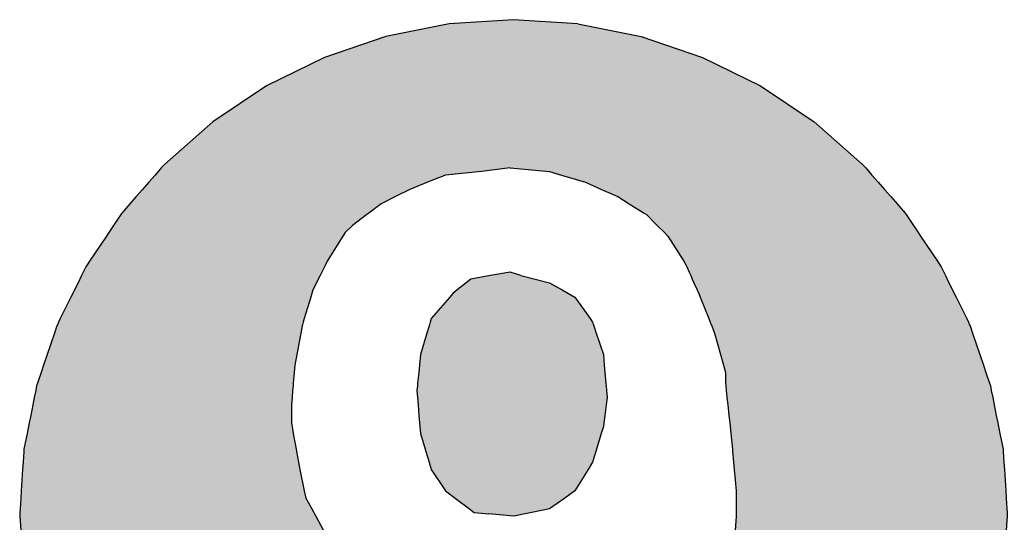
# Model space of a CAD drawing. Extents: x 2558 to 85222, y -662 to 28852.
# Drawn here: x 67520.2 to 67929.2, y 9408.2 to 9616.7 of the extents above; entities that cross this region are included whole.
import ezdxf

# ---------------------------------------------------------------- set-up
doc = ezdxf.new("R2010")
doc.units = 0
doc.header["$MEASUREMENT"] = 0
doc.layers.get('0').update_dxf_attribs({"linetype": 'CONTINUOUS'})
doc.layers.add('DLINE', color=1, linetype='CONTINUOUS')

# ---------------------------------------------------------------- blocks, each defined once
blk = doc.blocks.new('RCSTD3_DESIGN')
at = {"layer": 'DLINE', "linetype": 'CONTINUOUS'}
for p, q in [((566.838529, 5052.637257), (540.600861, 5047.418261)), ((593.532945, 5054.386902), (566.838529, 5052.637257)), ((620.227361, 5052.637257), (593.532945, 5054.386902)), ((620.227361, 5052.637257), (646.465028, 5047.418261)), ((540.600861, 5047.418261), (515.268877, 5038.819211)), ((646.465028, 5047.418261), (671.797013, 5038.819211)), ((515.268877, 5038.819211), (491.276012, 5026.987239)), ((671.797013, 5038.819211), (695.789877, 5026.987239)), ((491.276012, 5026.987239), (469.032792, 5012.124795)), ((695.789877, 5026.987239), (718.033098, 5012.124795)), ((469.032792, 5012.124795), (448.919804, 4994.486177)), ((718.033098, 5012.124795), (738.146086, 4994.486177)), ((448.919804, 4994.486177), (447.661334, 4993.051168)), ((738.146086, 4994.486177), (739.404555, 4993.051168)), ((446.358354, 4991.565403), (445.055373, 4990.079639)), ((447.661334, 4993.051168), (446.358354, 4991.565403)), ((580.265393, 4991.565403), (565.407751, 4990.079639)), ((592.151508, 4993.051168), (580.265393, 4991.565403)), ((592.151508, 4993.051168), (608.494915, 4991.565403)), ((608.494915, 4991.565403), (613.447462, 4990.079639)), ((739.404555, 4993.051168), (740.707536, 4991.565403)), ((740.707536, 4991.565403), (742.010516, 4990.079639)), ((442.449413, 4987.108111), (439.843452, 4984.136582)), ((445.055373, 4990.079639), (442.449413, 4987.108111)), ((557.978929, 4987.108111), (550.550108, 4984.136582)), ((565.407751, 4990.079639), (557.978929, 4987.108111)), ((613.447462, 4990.079639), (623.352557, 4987.108111)), ((623.352557, 4987.108111), (630.038497, 4984.136582)), ((742.010516, 4990.079639), (744.616476, 4987.108111)), ((744.616476, 4987.108111), (747.222437, 4984.136582)), ((439.843452, 4984.136582), (437.237492, 4981.165054)), ((550.550108, 4984.136582), (544.607051, 4981.165054)), ((630.038497, 4984.136582), (636.724436, 4981.165054)), ((747.222437, 4984.136582), (749.828398, 4981.165054)), ((434.631531, 4978.193525), (431.281187, 4974.373189)), ((437.237492, 4981.165054), (434.631531, 4978.193525)), ((538.663994, 4978.193525), (533.570213, 4974.373189)), ((544.607051, 4981.165054), (538.663994, 4978.193525)), ((636.724436, 4981.165054), (641.478882, 4978.193525)), ((641.478882, 4978.193525), (647.591419, 4974.373189)), ((749.828398, 4981.165054), (752.434358, 4978.193525)), ((752.434358, 4978.193525), (755.784703, 4974.373189)), ((431.281187, 4974.373189), (430.855585, 4973.736232)), ((533.570213, 4974.373189), (532.720937, 4973.736232)), ((647.591419, 4974.373189), (648.61055, 4973.736232)), ((755.784703, 4974.373189), (756.210304, 4973.736232)), ((430.855585, 4973.736232), (427.877318, 4969.278939)), ((532.720937, 4973.736232), (526.77788, 4969.278939)), ((648.61055, 4973.736232), (653.067843, 4969.278939)), ((756.210304, 4973.736232), (759.188572, 4969.278939)), ((425.891806, 4966.307411), (424.89905, 4964.821647)), ((427.877318, 4969.278939), (425.891806, 4966.307411)), ((523.806351, 4966.307411), (522.877748, 4964.821647)), ((526.77788, 4969.278939), (523.806351, 4966.307411)), ((653.067843, 4969.278939), (656.039371, 4966.307411)), ((656.039371, 4966.307411), (657.525136, 4964.821647)), ((759.188572, 4969.278939), (761.174084, 4966.307411)), ((761.174084, 4966.307411), (762.16684, 4964.821647)), ((424.89905, 4964.821647), (417.949758, 4954.421297)), ((522.877748, 4964.821647), (516.37753, 4954.421297)), ((657.525136, 4964.821647), (664.025354, 4954.421297)), ((762.16684, 4964.821647), (769.116131, 4954.421297)), ((417.949758, 4954.421297), (416.957002, 4952.935532)), ((516.37753, 4954.421297), (515.634648, 4952.935532)), ((664.025354, 4954.421297), (664.953957, 4952.935532)), ((769.116131, 4954.421297), (770.108887, 4952.935532)), ((415.350606, 4949.964004), (414.617908, 4948.47824)), ((416.418742, 4952.129969), (415.350606, 4949.964004)), ((416.957002, 4952.935532), (416.418742, 4952.129969)), ((514.148883, 4949.964004), (513.406001, 4948.47824)), ((515.231866, 4952.129969), (514.148883, 4949.964004)), ((515.634648, 4952.935532), (515.231866, 4952.129969)), ((592.151508, 4949.964004), (583.979804, 4948.47824)), ((596.6088, 4948.47824), (592.151508, 4949.964004)), ((664.953957, 4952.935532), (665.311985, 4952.129969)), ((665.311985, 4952.129969), (666.274636, 4949.964004)), ((666.274636, 4949.964004), (666.934976, 4948.47824)), ((770.108887, 4952.935532), (770.647147, 4952.129969)), ((770.647147, 4952.129969), (771.715283, 4949.964004)), ((771.715283, 4949.964004), (772.447981, 4948.47824)), ((413.152512, 4945.506711), (411.687117, 4942.535182)), ((413.88521, 4946.992475), (413.152512, 4945.506711)), ((414.617908, 4948.47824), (413.88521, 4946.992475)), ((511.920237, 4945.506711), (510.434473, 4942.535182)), ((512.663119, 4946.992475), (511.920237, 4945.506711)), ((513.406001, 4948.47824), (512.663119, 4946.992475)), ((573.950895, 4945.506711), (570.236485, 4942.535182)), ((575.808101, 4946.992475), (573.950895, 4945.506711)), ((583.979804, 4948.47824), (575.808101, 4946.992475)), ((596.6088, 4948.47824), (602.551858, 4946.992475)), ((602.551858, 4946.992475), (608.494915, 4945.506711)), ((608.494915, 4945.506711), (613.69509, 4942.535182)), ((666.934976, 4948.47824), (667.595316, 4946.992475)), ((667.595316, 4946.992475), (668.255655, 4945.506711)), ((668.255655, 4945.506711), (669.576335, 4942.535182)), ((772.447981, 4948.47824), (773.180679, 4946.992475)), ((773.180679, 4946.992475), (773.913377, 4945.506711)), ((773.913377, 4945.506711), (775.378773, 4942.535182)), ((411.687117, 4942.535182), (410.954419, 4941.049418)), ((510.434473, 4942.535182), (509.988743, 4941.049418)), ((570.236485, 4942.535182), (568.379279, 4941.049418)), ((613.69509, 4942.535182), (616.295177, 4941.049418)), ((669.576335, 4942.535182), (670.236675, 4941.049418)), ((775.378773, 4942.535182), (776.11147, 4941.049418)), ((410.221721, 4939.563654), (405.825534, 4930.649068)), ((410.954419, 4941.049418), (410.221721, 4939.563654)), ((509.543014, 4939.563654), (506.868638, 4930.649068)), ((509.988743, 4941.049418), (509.543014, 4939.563654)), ((567.105767, 4939.563654), (559.464694, 4930.649068)), ((568.379279, 4941.049418), (567.105767, 4939.563654)), ((616.295177, 4941.049418), (618.895265, 4939.563654)), ((618.895265, 4939.563654), (625.262826, 4930.649068)), ((670.236675, 4941.049418), (670.897014, 4939.563654)), ((670.897014, 4939.563654), (674.462848, 4930.649068)), ((776.11147, 4941.049418), (776.844168, 4939.563654)), ((776.844168, 4939.563654), (781.240355, 4930.649068)), ((405.092836, 4929.163304), (404.58677, 4928.137104)), ((405.825534, 4930.649068), (405.092836, 4929.163304)), ((506.422909, 4929.163304), (506.115049, 4928.137104)), ((506.868638, 4930.649068), (506.422909, 4929.163304)), ((559.018964, 4929.163304), (558.711104, 4928.137104)), ((559.464694, 4930.649068), (559.018964, 4929.163304)), ((625.262826, 4930.649068), (626.324086, 4929.163304)), ((626.324086, 4929.163304), (626.666153, 4928.137104)), ((674.462848, 4930.649068), (675.057154, 4929.163304)), ((675.057154, 4929.163304), (675.467634, 4928.137104)), ((781.240355, 4930.649068), (781.973053, 4929.163304)), ((781.973053, 4929.163304), (782.479119, 4928.137104)), ((403.422071, 4924.706011), (400.395977, 4915.791425)), ((404.430769, 4927.67754), (403.422071, 4924.706011)), ((404.58677, 4928.137104), (404.430769, 4927.67754)), ((505.436902, 4924.706011), (503.816068, 4915.791425)), ((505.97718, 4927.67754), (505.436902, 4924.706011)), ((506.115049, 4928.137104), (505.97718, 4927.67754)), ((557.681776, 4924.706011), (555.007401, 4915.791425)), ((558.573235, 4927.67754), (557.681776, 4924.706011)), ((558.711104, 4928.137104), (558.573235, 4927.67754)), ((626.666153, 4928.137104), (626.819341, 4927.67754)), ((626.819341, 4927.67754), (627.80985, 4924.706011)), ((627.80985, 4924.706011), (630.781379, 4915.791425)), ((675.467634, 4928.137104), (675.65146, 4927.67754)), ((675.65146, 4927.67754), (676.840071, 4924.706011)), ((676.840071, 4924.706011), (679.271322, 4915.791425)), ((782.479119, 4928.137104), (782.63512, 4927.67754)), ((782.63512, 4927.67754), (783.643818, 4924.706011)), ((783.643818, 4924.706011), (786.669912, 4915.791425)), ((400.395977, 4915.791425), (398.88293, 4911.334133)), ((503.816068, 4915.791425), (503.005651, 4911.334133)), ((555.007401, 4915.791425), (554.561671, 4911.334133)), ((630.781379, 4915.791425), (631.15282, 4911.334133)), ((679.271322, 4915.791425), (680.486947, 4911.334133)), ((786.669912, 4915.791425), (788.182959, 4911.334133)), ((397.874232, 4908.362604), (396.361185, 4903.905311)), ((398.88293, 4911.334133), (397.874232, 4908.362604)), ((502.735512, 4908.362604), (502.330304, 4903.905311)), ((503.005651, 4911.334133), (502.735512, 4908.362604)), ((554.264519, 4908.362604), (553.818789, 4903.905311)), ((554.561671, 4911.334133), (554.264519, 4908.362604)), ((631.15282, 4911.334133), (631.400447, 4908.362604)), ((631.400447, 4908.362604), (631.771888, 4903.905311)), ((680.486947, 4911.334133), (681.297364, 4908.362604)), ((681.297364, 4908.362604), (681.297364, 4903.905311)), ((788.182959, 4911.334133), (789.191657, 4908.362604)), ((789.191657, 4908.362604), (790.704704, 4903.905311)), ((395.615488, 4900.933783), (395.024415, 4897.962254)), ((395.98772, 4902.80512), (395.615488, 4900.933783)), ((396.361185, 4903.905311), (395.98772, 4902.80512)), ((502.060165, 4900.933783), (501.790026, 4897.962254)), ((502.230286, 4902.80512), (502.060165, 4900.933783)), ((502.330304, 4903.905311), (502.230286, 4902.80512)), ((553.70877, 4902.80512), (553.521637, 4900.933783)), ((553.521637, 4900.933783), (553.769264, 4897.962254)), ((553.818789, 4903.905311), (553.70877, 4902.80512)), ((631.771888, 4903.905311), (631.863571, 4902.80512)), ((631.863571, 4902.80512), (632.019516, 4900.933783)), ((632.019516, 4900.933783), (632.267143, 4897.962254)), ((681.297364, 4903.905311), (681.419608, 4902.80512)), ((681.419608, 4902.80512), (681.627534, 4900.933783)), ((681.627534, 4900.933783), (681.957704, 4897.962254)), ((790.704704, 4903.905311), (791.078169, 4902.80512)), ((791.078169, 4902.80512), (791.450401, 4900.933783)), ((791.450401, 4900.933783), (792.041475, 4897.962254)), ((395.024415, 4897.962254), (394.433341, 4894.990726)), ((501.790026, 4897.962254), (501.519887, 4894.990726)), ((553.769264, 4897.962254), (554.016891, 4894.990726)), ((632.267143, 4897.962254), (631.895702, 4894.990726)), ((681.957704, 4897.962254), (682.287874, 4894.990726)), ((792.041475, 4897.962254), (792.632549, 4894.990726)), ((394.433341, 4894.990726), (393.54673, 4890.533433)), ((501.519887, 4894.990726), (501.519887, 4890.533433)), ((554.016891, 4894.990726), (554.388332, 4890.533433)), ((631.895702, 4894.990726), (631.33854, 4890.533433)), ((682.287874, 4894.990726), (682.783128, 4890.533433)), ((792.632549, 4894.990726), (793.519159, 4890.533433)), ((393.54673, 4890.533433), (392.955656, 4887.561904)), ((501.519887, 4890.533433), (501.519887, 4887.561904)), ((554.388332, 4890.533433), (554.63596, 4887.561904)), ((631.33854, 4890.533433), (630.967099, 4887.561904)), ((682.783128, 4890.533433), (683.080281, 4887.561904)), ((793.519159, 4890.533433), (794.110233, 4887.561904)), ((392.660119, 4886.07614), (392.069046, 4883.104611)), ((392.955656, 4887.561904), (392.660119, 4886.07614)), ((501.519887, 4887.561904), (501.790026, 4886.07614)), ((501.790026, 4886.07614), (502.330304, 4883.104611)), ((554.63596, 4887.561904), (554.759773, 4886.07614)), ((554.759773, 4886.07614), (555.007401, 4883.104611)), ((630.781379, 4886.07614), (629.88992, 4883.104611)), ((630.967099, 4887.561904), (630.781379, 4886.07614)), ((683.080281, 4887.561904), (683.228858, 4886.07614)), ((683.228858, 4886.07614), (683.526011, 4883.104611)), ((794.110233, 4887.561904), (794.40577, 4886.07614)), ((794.40577, 4886.07614), (794.996844, 4883.104611)), ((392.069046, 4883.104611), (390.768724, 4876.567452)), ((502.330304, 4883.104611), (503.518878, 4876.567452)), ((555.007401, 4883.104611), (556.968548, 4876.567452)), ((629.88992, 4883.104611), (627.928773, 4876.567452)), ((683.526011, 4883.104611), (684.179726, 4876.567452)), ((794.996844, 4883.104611), (796.297165, 4876.567452)), ((390.710281, 4875.67579), (390.418135, 4871.218497)), ((390.768724, 4876.567452), (390.710281, 4875.67579)), ((503.518878, 4876.567452), (503.680999, 4875.67579)), ((503.680999, 4875.67579), (504.491415, 4871.218497)), ((556.968548, 4876.567452), (557.236047, 4875.67579)), ((557.236047, 4875.67579), (558.573235, 4871.218497)), ((627.661274, 4875.67579), (626.324086, 4871.218497)), ((627.928773, 4876.567452), (627.661274, 4875.67579)), ((684.179726, 4876.567452), (684.268893, 4875.67579)), ((684.268893, 4875.67579), (684.674101, 4871.218497)), ((796.297165, 4876.567452), (796.355608, 4875.67579)), ((796.355608, 4875.67579), (796.647754, 4871.218497)), ((390.223371, 4868.246969), (389.639078, 4859.332383)), ((390.418135, 4871.218497), (390.223371, 4868.246969)), ((390.418135, 4871.218497), (390.418135, 4871.218497)), ((504.491415, 4871.218497), (505.085721, 4868.246969)), ((504.491415, 4871.218497), (504.491415, 4871.218497)), ((505.085721, 4868.246969), (506.868638, 4859.332383)), ((558.573235, 4871.218497), (559.464694, 4868.246969)), ((558.573235, 4871.218497), (558.573235, 4871.218497)), ((559.464694, 4868.246969), (565.407751, 4859.332383)), ((624.466881, 4868.246969), (618.895265, 4859.332383)), ((626.324086, 4871.218497), (624.466881, 4868.246969)), ((626.324086, 4871.218497), (626.324086, 4871.218497)), ((684.674101, 4871.218497), (684.94424, 4868.246969)), ((684.674101, 4871.218497), (684.674101, 4871.218497)), ((684.94424, 4868.246969), (685.754657, 4859.332383)), ((796.647754, 4871.218497), (796.842519, 4868.246969)), ((796.647754, 4871.218497), (796.647754, 4871.218497)), ((796.842519, 4868.246969), (797.426812, 4859.332383)), ((389.639078, 4859.332383), (389.444313, 4856.360854)), ((506.868638, 4859.332383), (507.462944, 4856.360854)), ((565.407751, 4859.332383), (569.369789, 4856.360854)), ((618.895265, 4859.332383), (614.735125, 4856.360854)), ((685.754657, 4859.332383), (685.754657, 4856.360854)), ((797.426812, 4859.332383), (797.621576, 4856.360854)), ((389.444313, 4856.360854), (389.152167, 4851.903562)), ((507.462944, 4856.360854), (509.939218, 4851.903562)), ((569.369789, 4856.360854), (575.312846, 4851.903562)), ((614.735125, 4856.360854), (608.494915, 4851.903562)), ((685.754657, 4856.360854), (685.754657, 4851.903562)), ((797.621576, 4856.360854), (797.913722, 4851.903562)), ((389.152167, 4851.903562), (389.054785, 4850.417797)), ((509.939218, 4851.903562), (510.764642, 4850.417797)), ((575.312846, 4851.903562), (577.293865, 4850.417797)), ((608.494915, 4851.903562), (601.066093, 4850.417797)), ((685.754657, 4851.903562), (685.754657, 4850.417797)), ((797.913722, 4851.903562), (798.011104, 4850.417797)), ((389.054785, 4850.417797), (389.019079, 4849.873036)), ((389.019079, 4849.873036), (389.080756, 4848.932033)), ((389.080756, 4848.932033), (389.470285, 4842.988976)), ((389.080756, 4848.932033), (389.080756, 4848.932033)), ((510.764642, 4850.417797), (511.067287, 4849.873036)), ((511.067287, 4849.873036), (511.590067, 4848.932033)), ((511.590067, 4848.932033), (514.891765, 4842.988976)), ((511.590067, 4848.932033), (511.590067, 4848.932033)), ((577.293865, 4850.417797), (583.286236, 4849.873036)), ((593.637272, 4848.932033), (583.286236, 4849.873036)), ((598.342288, 4849.873036), (593.637272, 4848.932033)), ((601.066093, 4850.417797), (598.342288, 4849.873036)), ((685.754657, 4848.932033), (685.297499, 4842.988976)), ((685.754657, 4850.417797), (685.754657, 4849.873036)), ((685.754657, 4849.873036), (685.754657, 4848.932033)), ((685.754657, 4848.932033), (685.754657, 4848.932033)), ((797.985133, 4848.932033), (797.595605, 4842.988976)), ((798.04681, 4849.873036), (797.985133, 4848.932033)), ((797.985133, 4848.932033), (797.985133, 4848.932033)), ((798.011104, 4850.417797), (798.04681, 4849.873036))]:
    blk.add_line(p, q, dxfattribs=at)
for points in [[(566.838529, 5052.637257), (540.600861, 5047.418261), (646.465028, 5047.418261)], [(593.532945, 5054.386902), (566.838529, 5052.637257), (620.227361, 5052.637257)], [(540.600861, 5047.418261), (515.268877, 5038.819211), (671.797013, 5038.819211)], [(515.268877, 5038.819211), (491.276012, 5026.987239), (695.789877, 5026.987239)], [(491.276012, 5026.987239), (469.032792, 5012.124795), (718.033098, 5012.124795)], [(469.032792, 5012.124795), (448.919804, 4994.486177), (738.146086, 4994.486177)], [(448.919804, 4994.486177), (447.661334, 4993.051168), (739.404555, 4993.051168)], [(446.358354, 4991.565403), (445.055373, 4990.079639), (565.407751, 4990.079639)], [(447.661334, 4993.051168), (446.358354, 4991.565403), (580.265393, 4991.565403)], [(592.151508, 4993.051168), (608.494915, 4991.565403), (740.707536, 4991.565403)], [(608.494915, 4991.565403), (613.447462, 4990.079639), (742.010516, 4990.079639)], [(442.449413, 4987.108111), (439.843452, 4984.136582), (550.550108, 4984.136582)], [(445.055373, 4990.079639), (442.449413, 4987.108111), (557.978929, 4987.108111)], [(613.447462, 4990.079639), (623.352557, 4987.108111), (744.616476, 4987.108111)], [(623.352557, 4987.108111), (630.038497, 4984.136582), (747.222437, 4984.136582)], [(439.843452, 4984.136582), (437.237492, 4981.165054), (544.607051, 4981.165054)], [(630.038497, 4984.136582), (636.724436, 4981.165054), (749.828398, 4981.165054)], [(434.631531, 4978.193525), (431.281187, 4974.373189), (533.570213, 4974.373189)], [(437.237492, 4981.165054), (434.631531, 4978.193525), (538.663994, 4978.193525)], [(636.724436, 4981.165054), (641.478882, 4978.193525), (752.434358, 4978.193525)], [(641.478882, 4978.193525), (647.591419, 4974.373189), (755.784703, 4974.373189)], [(431.281187, 4974.373189), (430.855585, 4973.736232), (532.720937, 4973.736232)], [(647.591419, 4974.373189), (648.61055, 4973.736232), (756.210304, 4973.736232)], [(430.855585, 4973.736232), (427.877318, 4969.278939), (526.77788, 4969.278939)], [(648.61055, 4973.736232), (653.067843, 4969.278939), (759.188572, 4969.278939)], [(425.891806, 4966.307411), (424.89905, 4964.821647), (522.877748, 4964.821647)], [(427.877318, 4969.278939), (425.891806, 4966.307411), (523.806351, 4966.307411)], [(653.067843, 4969.278939), (656.039371, 4966.307411), (761.174084, 4966.307411)], [(656.039371, 4966.307411), (657.525136, 4964.821647), (762.16684, 4964.821647)], [(424.89905, 4964.821647), (417.949758, 4954.421297), (516.37753, 4954.421297)], [(657.525136, 4964.821647), (664.025354, 4954.421297), (769.116131, 4954.421297)], [(417.949758, 4954.421297), (416.957002, 4952.935532), (515.634648, 4952.935532)], [(664.025354, 4954.421297), (664.953957, 4952.935532), (770.108887, 4952.935532)], [(415.350606, 4949.964004), (414.617908, 4948.47824), (513.406001, 4948.47824)], [(416.418742, 4952.129969), (415.350606, 4949.964004), (514.148883, 4949.964004)], [(416.957002, 4952.935532), (416.418742, 4952.129969), (515.231866, 4952.129969)], [(592.151508, 4949.964004), (583.979804, 4948.47824), (596.6088, 4948.47824)], [(664.953957, 4952.935532), (665.311985, 4952.129969), (770.647147, 4952.129969)], [(665.311985, 4952.129969), (666.274636, 4949.964004), (771.715283, 4949.964004)], [(666.274636, 4949.964004), (666.934976, 4948.47824), (772.447981, 4948.47824)], [(413.152512, 4945.506711), (411.687117, 4942.535182), (510.434473, 4942.535182)], [(413.88521, 4946.992475), (413.152512, 4945.506711), (511.920237, 4945.506711)], [(414.617908, 4948.47824), (413.88521, 4946.992475), (512.663119, 4946.992475)], [(573.950895, 4945.506711), (570.236485, 4942.535182), (613.69509, 4942.535182)], [(575.808101, 4946.992475), (573.950895, 4945.506711), (608.494915, 4945.506711)], [(583.979804, 4948.47824), (575.808101, 4946.992475), (602.551858, 4946.992475)], [(666.934976, 4948.47824), (667.595316, 4946.992475), (773.180679, 4946.992475)], [(667.595316, 4946.992475), (668.255655, 4945.506711), (773.913377, 4945.506711)], [(668.255655, 4945.506711), (669.576335, 4942.535182), (775.378773, 4942.535182)], [(411.687117, 4942.535182), (410.954419, 4941.049418), (509.988743, 4941.049418)], [(570.236485, 4942.535182), (568.379279, 4941.049418), (616.295177, 4941.049418)], [(669.576335, 4942.535182), (670.236675, 4941.049418), (776.11147, 4941.049418)], [(410.221721, 4939.563654), (405.825534, 4930.649068), (506.868638, 4930.649068)], [(410.954419, 4941.049418), (410.221721, 4939.563654), (509.543014, 4939.563654)], [(567.105767, 4939.563654), (559.464694, 4930.649068), (625.262826, 4930.649068)], [(568.379279, 4941.049418), (567.105767, 4939.563654), (618.895265, 4939.563654)], [(670.236675, 4941.049418), (670.897014, 4939.563654), (776.844168, 4939.563654)], [(670.897014, 4939.563654), (674.462848, 4930.649068), (781.240355, 4930.649068)], [(405.092836, 4929.163304), (404.58677, 4928.137104), (506.115049, 4928.137104)], [(405.825534, 4930.649068), (405.092836, 4929.163304), (506.422909, 4929.163304)], [(559.018964, 4929.163304), (558.711104, 4928.137104), (626.666153, 4928.137104)], [(559.464694, 4930.649068), (559.018964, 4929.163304), (626.324086, 4929.163304)], [(674.462848, 4930.649068), (675.057154, 4929.163304), (781.973053, 4929.163304)], [(675.057154, 4929.163304), (675.467634, 4928.137104), (782.479119, 4928.137104)], [(403.422071, 4924.706011), (400.395977, 4915.791425), (503.816068, 4915.791425)], [(404.430769, 4927.67754), (403.422071, 4924.706011), (505.436902, 4924.706011)], [(404.58677, 4928.137104), (404.430769, 4927.67754), (505.97718, 4927.67754)], [(557.681776, 4924.706011), (555.007401, 4915.791425), (630.781379, 4915.791425)], [(558.573235, 4927.67754), (557.681776, 4924.706011), (627.80985, 4924.706011)], [(558.711104, 4928.137104), (558.573235, 4927.67754), (626.819341, 4927.67754)], [(675.467634, 4928.137104), (675.65146, 4927.67754), (782.63512, 4927.67754)], [(675.65146, 4927.67754), (676.840071, 4924.706011), (783.643818, 4924.706011)], [(676.840071, 4924.706011), (679.271322, 4915.791425), (786.669912, 4915.791425)], [(400.395977, 4915.791425), (398.88293, 4911.334133), (503.005651, 4911.334133)], [(555.007401, 4915.791425), (554.561671, 4911.334133), (631.15282, 4911.334133)], [(679.271322, 4915.791425), (680.486947, 4911.334133), (788.182959, 4911.334133)], [(397.874232, 4908.362604), (396.361185, 4903.905311), (502.330304, 4903.905311)], [(398.88293, 4911.334133), (397.874232, 4908.362604), (502.735512, 4908.362604)], [(554.264519, 4908.362604), (553.818789, 4903.905311), (631.771888, 4903.905311)], [(554.561671, 4911.334133), (554.264519, 4908.362604), (631.400447, 4908.362604)], [(680.486947, 4911.334133), (681.297364, 4908.362604), (789.191657, 4908.362604)], [(681.297364, 4908.362604), (681.297364, 4903.905311), (790.704704, 4903.905311)], [(395.615488, 4900.933783), (395.024415, 4897.962254), (501.790026, 4897.962254)], [(395.98772, 4902.80512), (395.615488, 4900.933783), (502.060165, 4900.933783)], [(396.361185, 4903.905311), (395.98772, 4902.80512), (502.230286, 4902.80512)], [(553.70877, 4902.80512), (553.521637, 4900.933783), (632.019516, 4900.933783)], [(553.521637, 4900.933783), (553.769264, 4897.962254), (632.267143, 4897.962254)], [(553.818789, 4903.905311), (553.70877, 4902.80512), (631.863571, 4902.80512)], [(681.297364, 4903.905311), (681.419608, 4902.80512), (791.078169, 4902.80512)], [(681.419608, 4902.80512), (681.627534, 4900.933783), (791.450401, 4900.933783)], [(681.627534, 4900.933783), (681.957704, 4897.962254), (792.041475, 4897.962254)], [(395.024415, 4897.962254), (394.433341, 4894.990726), (501.519887, 4894.990726)], [(553.769264, 4897.962254), (554.016891, 4894.990726), (631.895702, 4894.990726)], [(681.957704, 4897.962254), (682.287874, 4894.990726), (792.632549, 4894.990726)], [(394.433341, 4894.990726), (393.54673, 4890.533433), (501.519887, 4890.533433)], [(554.016891, 4894.990726), (554.388332, 4890.533433), (631.33854, 4890.533433)], [(682.287874, 4894.990726), (682.783128, 4890.533433), (793.519159, 4890.533433)], [(393.54673, 4890.533433), (392.955656, 4887.561904), (501.519887, 4887.561904)], [(554.388332, 4890.533433), (554.63596, 4887.561904), (630.967099, 4887.561904)], [(682.783128, 4890.533433), (683.080281, 4887.561904), (794.110233, 4887.561904)], [(392.660119, 4886.07614), (392.069046, 4883.104611), (502.330304, 4883.104611)], [(392.955656, 4887.561904), (392.660119, 4886.07614), (501.790026, 4886.07614)], [(554.63596, 4887.561904), (554.759773, 4886.07614), (630.781379, 4886.07614)], [(554.759773, 4886.07614), (555.007401, 4883.104611), (629.88992, 4883.104611)], [(683.080281, 4887.561904), (683.228858, 4886.07614), (794.40577, 4886.07614)], [(683.228858, 4886.07614), (683.526011, 4883.104611), (794.996844, 4883.104611)], [(392.069046, 4883.104611), (390.768724, 4876.567452), (503.518878, 4876.567452)], [(555.007401, 4883.104611), (556.968548, 4876.567452), (627.928773, 4876.567452)], [(683.526011, 4883.104611), (684.179726, 4876.567452), (796.297165, 4876.567452)], [(390.710281, 4875.67579), (390.418135, 4871.218497), (504.491415, 4871.218497)], [(390.768724, 4876.567452), (390.710281, 4875.67579), (503.680999, 4875.67579)], [(556.968548, 4876.567452), (557.236047, 4875.67579), (627.661274, 4875.67579)], [(557.236047, 4875.67579), (558.573235, 4871.218497), (626.324086, 4871.218497)], [(684.179726, 4876.567452), (684.268893, 4875.67579), (796.355608, 4875.67579)], [(684.268893, 4875.67579), (684.674101, 4871.218497), (796.647754, 4871.218497)], [(390.223371, 4868.246969), (389.639078, 4859.332383), (506.868638, 4859.332383)], [(390.418135, 4871.218497), (390.223371, 4868.246969), (505.085721, 4868.246969)], [(390.418135, 4871.218497), (504.491415, 4871.218497), (504.491415, 4871.218497)], [(390.418135, 4871.218497), (390.418135, 4871.218497), (504.491415, 4871.218497)], [(558.573235, 4871.218497), (559.464694, 4868.246969), (624.466881, 4868.246969)], [(558.573235, 4871.218497), (626.324086, 4871.218497), (626.324086, 4871.218497)], [(558.573235, 4871.218497), (558.573235, 4871.218497), (626.324086, 4871.218497)], [(559.464694, 4868.246969), (565.407751, 4859.332383), (618.895265, 4859.332383)], [(684.674101, 4871.218497), (684.94424, 4868.246969), (796.842519, 4868.246969)], [(684.674101, 4871.218497), (796.647754, 4871.218497), (796.647754, 4871.218497)], [(684.674101, 4871.218497), (684.674101, 4871.218497), (796.647754, 4871.218497)], [(684.94424, 4868.246969), (685.754657, 4859.332383), (797.426812, 4859.332383)], [(389.639078, 4859.332383), (389.444313, 4856.360854), (507.462944, 4856.360854)], [(565.407751, 4859.332383), (569.369789, 4856.360854), (614.735125, 4856.360854)], [(685.754657, 4859.332383), (685.754657, 4856.360854), (797.621576, 4856.360854)], [(389.444313, 4856.360854), (389.152167, 4851.903562), (509.939218, 4851.903562)], [(569.369789, 4856.360854), (575.312846, 4851.903562), (608.494915, 4851.903562)], [(685.754657, 4856.360854), (685.754657, 4851.903562), (797.913722, 4851.903562)], [(389.152167, 4851.903562), (389.054785, 4850.417797), (510.764642, 4850.417797)], [(575.312846, 4851.903562), (577.293865, 4850.417797), (601.066093, 4850.417797)], [(685.754657, 4851.903562), (685.754657, 4850.417797), (798.011104, 4850.417797)], [(389.054785, 4850.417797), (389.019079, 4849.873036), (511.067287, 4849.873036)], [(389.019079, 4849.873036), (389.080756, 4848.932033), (511.590067, 4848.932033)], [(389.080756, 4848.932033), (389.470285, 4842.988976), (514.891765, 4842.988976)], [(389.080756, 4848.932033), (511.590067, 4848.932033), (511.590067, 4848.932033)], [(389.080756, 4848.932033), (389.080756, 4848.932033), (511.590067, 4848.932033)], [(577.293865, 4850.417797), (583.286236, 4849.873036), (598.342288, 4849.873036)], [(685.754657, 4848.932033), (685.297499, 4842.988976), (797.595605, 4842.988976)], [(685.754657, 4850.417797), (685.754657, 4849.873036), (798.04681, 4849.873036)], [(685.754657, 4849.873036), (685.754657, 4848.932033), (797.985133, 4848.932033)], [(685.754657, 4848.932033), (797.985133, 4848.932033), (797.985133, 4848.932033)], [(685.754657, 4848.932033), (685.754657, 4848.932033), (797.985133, 4848.932033)]]:
    blk.add_solid(points, dxfattribs=at)
at = {"layer": 'DLINE', "linetype": 'CONTINUOUS', "extrusion": (0, 0, -1)}
for points in [[(-566.838529, 5052.637257), (-620.227361, 5052.637257), (-646.465028, 5047.418261)], [(-540.600861, 5047.418261), (-646.465028, 5047.418261), (-671.797013, 5038.819211)], [(-515.268877, 5038.819211), (-671.797013, 5038.819211), (-695.789877, 5026.987239)], [(-491.276012, 5026.987239), (-695.789877, 5026.987239), (-718.033098, 5012.124795)], [(-469.032792, 5012.124795), (-718.033098, 5012.124795), (-738.146086, 4994.486177)], [(-448.919804, 4994.486177), (-738.146086, 4994.486177), (-739.404555, 4993.051168)], [(-446.358354, 4991.565403), (-580.265393, 4991.565403), (-565.407751, 4990.079639)], [(-447.661334, 4993.051168), (-592.151508, 4993.051168), (-580.265393, 4991.565403)], [(-592.151508, 4993.051168), (-739.404555, 4993.051168), (-740.707536, 4991.565403)], [(-608.494915, 4991.565403), (-740.707536, 4991.565403), (-742.010516, 4990.079639)], [(-442.449413, 4987.108111), (-557.978929, 4987.108111), (-550.550108, 4984.136582)], [(-445.055373, 4990.079639), (-565.407751, 4990.079639), (-557.978929, 4987.108111)], [(-613.447462, 4990.079639), (-742.010516, 4990.079639), (-744.616476, 4987.108111)], [(-623.352557, 4987.108111), (-744.616476, 4987.108111), (-747.222437, 4984.136582)], [(-439.843452, 4984.136582), (-550.550108, 4984.136582), (-544.607051, 4981.165054)], [(-630.038497, 4984.136582), (-747.222437, 4984.136582), (-749.828398, 4981.165054)], [(-434.631531, 4978.193525), (-538.663994, 4978.193525), (-533.570213, 4974.373189)], [(-437.237492, 4981.165054), (-544.607051, 4981.165054), (-538.663994, 4978.193525)], [(-636.724436, 4981.165054), (-749.828398, 4981.165054), (-752.434358, 4978.193525)], [(-641.478882, 4978.193525), (-752.434358, 4978.193525), (-755.784703, 4974.373189)], [(-431.281187, 4974.373189), (-533.570213, 4974.373189), (-532.720937, 4973.736232)], [(-647.591419, 4974.373189), (-755.784703, 4974.373189), (-756.210304, 4973.736232)], [(-430.855585, 4973.736232), (-532.720937, 4973.736232), (-526.77788, 4969.278939)], [(-648.61055, 4973.736232), (-756.210304, 4973.736232), (-759.188572, 4969.278939)], [(-425.891806, 4966.307411), (-523.806351, 4966.307411), (-522.877748, 4964.821647)], [(-427.877318, 4969.278939), (-526.77788, 4969.278939), (-523.806351, 4966.307411)], [(-653.067843, 4969.278939), (-759.188572, 4969.278939), (-761.174084, 4966.307411)], [(-656.039371, 4966.307411), (-761.174084, 4966.307411), (-762.16684, 4964.821647)], [(-424.89905, 4964.821647), (-522.877748, 4964.821647), (-516.37753, 4954.421297)], [(-657.525136, 4964.821647), (-762.16684, 4964.821647), (-769.116131, 4954.421297)], [(-417.949758, 4954.421297), (-516.37753, 4954.421297), (-515.634648, 4952.935532)], [(-664.025354, 4954.421297), (-769.116131, 4954.421297), (-770.108887, 4952.935532)], [(-415.350606, 4949.964004), (-514.148883, 4949.964004), (-513.406001, 4948.47824)], [(-416.418742, 4952.129969), (-515.231866, 4952.129969), (-514.148883, 4949.964004)], [(-416.957002, 4952.935532), (-515.634648, 4952.935532), (-515.231866, 4952.129969)], [(-664.953957, 4952.935532), (-770.108887, 4952.935532), (-770.647147, 4952.129969)], [(-665.311985, 4952.129969), (-770.647147, 4952.129969), (-771.715283, 4949.964004)], [(-666.274636, 4949.964004), (-771.715283, 4949.964004), (-772.447981, 4948.47824)], [(-413.152512, 4945.506711), (-511.920237, 4945.506711), (-510.434473, 4942.535182)], [(-413.88521, 4946.992475), (-512.663119, 4946.992475), (-511.920237, 4945.506711)], [(-414.617908, 4948.47824), (-513.406001, 4948.47824), (-512.663119, 4946.992475)], [(-573.950895, 4945.506711), (-608.494915, 4945.506711), (-613.69509, 4942.535182)], [(-575.808101, 4946.992475), (-602.551858, 4946.992475), (-608.494915, 4945.506711)], [(-583.979804, 4948.47824), (-596.6088, 4948.47824), (-602.551858, 4946.992475)], [(-666.934976, 4948.47824), (-772.447981, 4948.47824), (-773.180679, 4946.992475)], [(-667.595316, 4946.992475), (-773.180679, 4946.992475), (-773.913377, 4945.506711)], [(-668.255655, 4945.506711), (-773.913377, 4945.506711), (-775.378773, 4942.535182)], [(-411.687117, 4942.535182), (-510.434473, 4942.535182), (-509.988743, 4941.049418)], [(-570.236485, 4942.535182), (-613.69509, 4942.535182), (-616.295177, 4941.049418)], [(-669.576335, 4942.535182), (-775.378773, 4942.535182), (-776.11147, 4941.049418)], [(-410.221721, 4939.563654), (-509.543014, 4939.563654), (-506.868638, 4930.649068)], [(-410.954419, 4941.049418), (-509.988743, 4941.049418), (-509.543014, 4939.563654)], [(-567.105767, 4939.563654), (-618.895265, 4939.563654), (-625.262826, 4930.649068)], [(-568.379279, 4941.049418), (-616.295177, 4941.049418), (-618.895265, 4939.563654)], [(-670.236675, 4941.049418), (-776.11147, 4941.049418), (-776.844168, 4939.563654)], [(-670.897014, 4939.563654), (-776.844168, 4939.563654), (-781.240355, 4930.649068)], [(-405.092836, 4929.163304), (-506.422909, 4929.163304), (-506.115049, 4928.137104)], [(-405.825534, 4930.649068), (-506.868638, 4930.649068), (-506.422909, 4929.163304)], [(-559.018964, 4929.163304), (-626.324086, 4929.163304), (-626.666153, 4928.137104)], [(-559.464694, 4930.649068), (-625.262826, 4930.649068), (-626.324086, 4929.163304)], [(-674.462848, 4930.649068), (-781.240355, 4930.649068), (-781.973053, 4929.163304)], [(-675.057154, 4929.163304), (-781.973053, 4929.163304), (-782.479119, 4928.137104)], [(-403.422071, 4924.706011), (-505.436902, 4924.706011), (-503.816068, 4915.791425)], [(-404.430769, 4927.67754), (-505.97718, 4927.67754), (-505.436902, 4924.706011)], [(-404.58677, 4928.137104), (-506.115049, 4928.137104), (-505.97718, 4927.67754)], [(-557.681776, 4924.706011), (-627.80985, 4924.706011), (-630.781379, 4915.791425)], [(-558.573235, 4927.67754), (-626.819341, 4927.67754), (-627.80985, 4924.706011)], [(-558.711104, 4928.137104), (-626.666153, 4928.137104), (-626.819341, 4927.67754)], [(-675.467634, 4928.137104), (-782.479119, 4928.137104), (-782.63512, 4927.67754)], [(-675.65146, 4927.67754), (-782.63512, 4927.67754), (-783.643818, 4924.706011)], [(-676.840071, 4924.706011), (-783.643818, 4924.706011), (-786.669912, 4915.791425)], [(-400.395977, 4915.791425), (-503.816068, 4915.791425), (-503.005651, 4911.334133)], [(-555.007401, 4915.791425), (-630.781379, 4915.791425), (-631.15282, 4911.334133)], [(-679.271322, 4915.791425), (-786.669912, 4915.791425), (-788.182959, 4911.334133)], [(-397.874232, 4908.362604), (-502.735512, 4908.362604), (-502.330304, 4903.905311)], [(-398.88293, 4911.334133), (-503.005651, 4911.334133), (-502.735512, 4908.362604)], [(-554.264519, 4908.362604), (-631.400447, 4908.362604), (-631.771888, 4903.905311)], [(-554.561671, 4911.334133), (-631.15282, 4911.334133), (-631.400447, 4908.362604)], [(-680.486947, 4911.334133), (-788.182959, 4911.334133), (-789.191657, 4908.362604)], [(-681.297364, 4908.362604), (-789.191657, 4908.362604), (-790.704704, 4903.905311)], [(-395.615488, 4900.933783), (-502.060165, 4900.933783), (-501.790026, 4897.962254)], [(-395.98772, 4902.80512), (-502.230286, 4902.80512), (-502.060165, 4900.933783)], [(-396.361185, 4903.905311), (-502.330304, 4903.905311), (-502.230286, 4902.80512)], [(-553.521637, 4900.933783), (-632.019516, 4900.933783), (-632.267143, 4897.962254)], [(-553.70877, 4902.80512), (-631.863571, 4902.80512), (-632.019516, 4900.933783)], [(-553.818789, 4903.905311), (-631.771888, 4903.905311), (-631.863571, 4902.80512)], [(-681.297364, 4903.905311), (-790.704704, 4903.905311), (-791.078169, 4902.80512)], [(-681.419608, 4902.80512), (-791.078169, 4902.80512), (-791.450401, 4900.933783)], [(-681.627534, 4900.933783), (-791.450401, 4900.933783), (-792.041475, 4897.962254)], [(-395.024415, 4897.962254), (-501.790026, 4897.962254), (-501.519887, 4894.990726)], [(-553.769264, 4897.962254), (-632.267143, 4897.962254), (-631.895702, 4894.990726)], [(-681.957704, 4897.962254), (-792.041475, 4897.962254), (-792.632549, 4894.990726)], [(-394.433341, 4894.990726), (-501.519887, 4894.990726), (-501.519887, 4890.533433)], [(-554.016891, 4894.990726), (-631.895702, 4894.990726), (-631.33854, 4890.533433)], [(-682.287874, 4894.990726), (-792.632549, 4894.990726), (-793.519159, 4890.533433)], [(-393.54673, 4890.533433), (-501.519887, 4890.533433), (-501.519887, 4887.561904)], [(-554.388332, 4890.533433), (-631.33854, 4890.533433), (-630.967099, 4887.561904)], [(-682.783128, 4890.533433), (-793.519159, 4890.533433), (-794.110233, 4887.561904)], [(-392.660119, 4886.07614), (-501.790026, 4886.07614), (-502.330304, 4883.104611)], [(-392.955656, 4887.561904), (-501.519887, 4887.561904), (-501.790026, 4886.07614)], [(-554.63596, 4887.561904), (-630.967099, 4887.561904), (-630.781379, 4886.07614)], [(-554.759773, 4886.07614), (-630.781379, 4886.07614), (-629.88992, 4883.104611)], [(-683.080281, 4887.561904), (-794.110233, 4887.561904), (-794.40577, 4886.07614)], [(-683.228858, 4886.07614), (-794.40577, 4886.07614), (-794.996844, 4883.104611)], [(-392.069046, 4883.104611), (-502.330304, 4883.104611), (-503.518878, 4876.567452)], [(-555.007401, 4883.104611), (-629.88992, 4883.104611), (-627.928773, 4876.567452)], [(-683.526011, 4883.104611), (-794.996844, 4883.104611), (-796.297165, 4876.567452)], [(-390.710281, 4875.67579), (-503.680999, 4875.67579), (-504.491415, 4871.218497)], [(-390.768724, 4876.567452), (-503.518878, 4876.567452), (-503.680999, 4875.67579)], [(-556.968548, 4876.567452), (-627.928773, 4876.567452), (-627.661274, 4875.67579)], [(-557.236047, 4875.67579), (-627.661274, 4875.67579), (-626.324086, 4871.218497)], [(-684.179726, 4876.567452), (-796.297165, 4876.567452), (-796.355608, 4875.67579)], [(-684.268893, 4875.67579), (-796.355608, 4875.67579), (-796.647754, 4871.218497)], [(-390.223371, 4868.246969), (-505.085721, 4868.246969), (-506.868638, 4859.332383)], [(-390.418135, 4871.218497), (-504.491415, 4871.218497), (-505.085721, 4868.246969)], [(-558.573235, 4871.218497), (-626.324086, 4871.218497), (-624.466881, 4868.246969)], [(-559.464694, 4868.246969), (-624.466881, 4868.246969), (-618.895265, 4859.332383)], [(-684.674101, 4871.218497), (-796.647754, 4871.218497), (-796.842519, 4868.246969)], [(-684.94424, 4868.246969), (-796.842519, 4868.246969), (-797.426812, 4859.332383)], [(-389.639078, 4859.332383), (-506.868638, 4859.332383), (-507.462944, 4856.360854)], [(-565.407751, 4859.332383), (-618.895265, 4859.332383), (-614.735125, 4856.360854)], [(-685.754657, 4859.332383), (-797.426812, 4859.332383), (-797.621576, 4856.360854)], [(-389.444313, 4856.360854), (-507.462944, 4856.360854), (-509.939218, 4851.903562)], [(-569.369789, 4856.360854), (-614.735125, 4856.360854), (-608.494915, 4851.903562)], [(-685.754657, 4856.360854), (-797.621576, 4856.360854), (-797.913722, 4851.903562)], [(-389.152167, 4851.903562), (-509.939218, 4851.903562), (-510.764642, 4850.417797)], [(-575.312846, 4851.903562), (-608.494915, 4851.903562), (-601.066093, 4850.417797)], [(-685.754657, 4851.903562), (-797.913722, 4851.903562), (-798.011104, 4850.417797)], [(-389.019079, 4849.873036), (-511.067287, 4849.873036), (-511.590067, 4848.932033)], [(-389.054785, 4850.417797), (-510.764642, 4850.417797), (-511.067287, 4849.873036)], [(-389.080756, 4848.932033), (-511.590067, 4848.932033), (-514.891765, 4842.988976)], [(-577.293865, 4850.417797), (-601.066093, 4850.417797), (-598.342288, 4849.873036)], [(-583.286236, 4849.873036), (-598.342288, 4849.873036), (-593.637272, 4848.932033)], [(-685.754657, 4850.417797), (-798.011104, 4850.417797), (-798.04681, 4849.873036)], [(-685.754657, 4849.873036), (-798.04681, 4849.873036), (-797.985133, 4848.932033)], [(-685.754657, 4848.932033), (-797.985133, 4848.932033), (-797.595605, 4842.988976)]]:
    blk.add_solid(points, dxfattribs=at)

msp = doc.modelspace()

# ---------------------------------------------------------------- block references
msp.add_blockref('RCSTD3_DESIGN', (67131.138105, 4562.284676))

doc.saveas('drawing.dxf')
